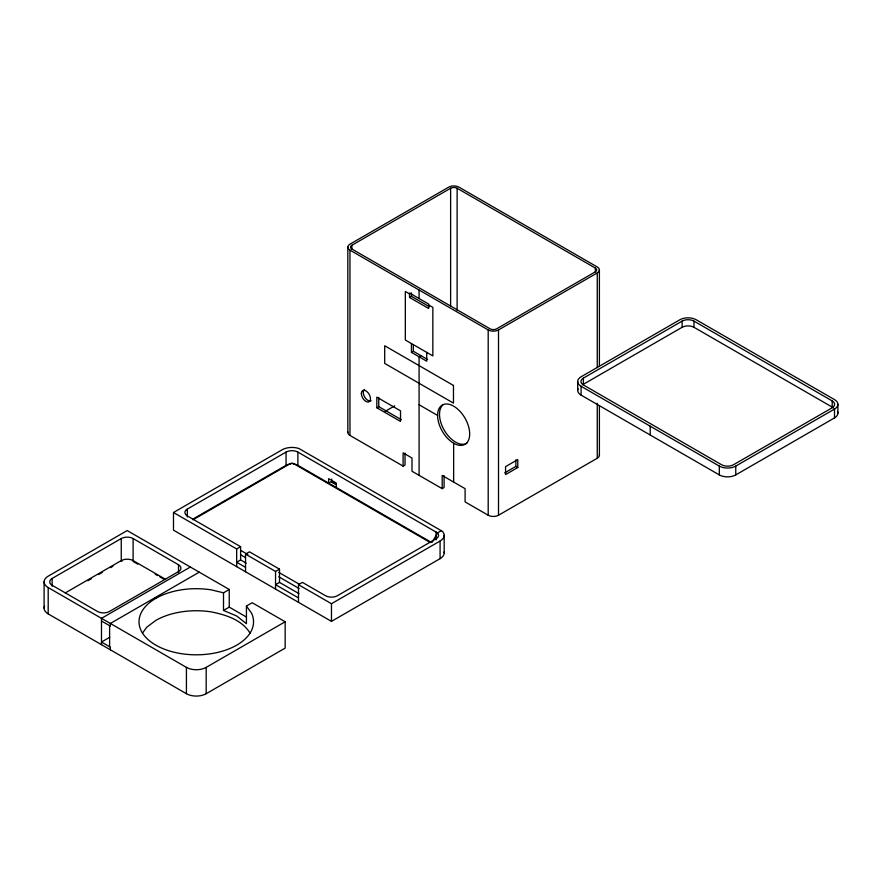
<?xml version="1.0" encoding="UTF-8"?>
<svg xmlns="http://www.w3.org/2000/svg" width="882" height="882" viewBox="0 0 882 882"><rect width="100%" height="100%" fill="white"/><g stroke="black" fill="none" stroke-linecap="round" stroke-linejoin="round"><path stroke-width="1.32" d="M432.246 542.243L437.461 532.893L441.287 530.688M142.443 633.188L146.699 627.256L155.794 620.421A57.253 33.053 0 0 1 211.096 611.865C225.66 614.743 241.933 619.792 250.113 633.188M351.874 249.397L351.874 245.273L450.614 188.263A4.597 2.657 0 0 1 457.119 188.263L595.35 268.073L595.35 272.196M409.535 297.443L428.641 308.48L428.641 304.058L409.535 293.033L409.535 297.443L411.442 296.341L429.424 306.727M411.442 343.55L411.442 352.381L413.349 351.279L427.55 359.47M420.99 355.689L419.082 356.791L419.082 475.343M52.137 586.232L52.137 578.449L121.253 538.538A8.379 4.84 0 0 1 133.105 538.538L178.506 564.756L178.506 572.539M173.489 512.508L282.097 449.798A13.969 8.059 0 0 1 298.954 448.519L442.301 531.284A13.969 8.059 0 0 1 440.085 541.019L440.085 558.659L331.467 621.369L173.489 530.159L173.489 512.508L236.663 548.979L240.61 546.697L240.61 559.938L246.166 563.146M187.315 517.028L187.315 509.09L286.055 452.08A8.379 4.84 0 0 1 297.895 452.08L437.461 532.893A8.379 4.84 0 0 1 436.138 538.737L337.398 595.736A8.379 4.84 0 0 1 325.546 595.736L302.427 582.396L298.48 584.678L298.48 602.318M349.967 250.124L488.198 329.934A7.299 4.212 0 0 0 498.517 329.934L597.257 272.935A7.299 4.212 0 0 0 597.257 266.97L459.026 187.16A7.299 4.212 0 0 0 448.706 187.16L349.967 244.171A7.299 4.212 0 0 0 349.967 250.124L349.967 435.432L403.107 466.115L405.025 465.012L405.025 453.105M376.823 407.749L400.516 421.431L400.516 410.836L376.823 397.165L376.823 407.749L378.742 406.646L401.244 419.645M193.257 518.892L286.055 465.321A8.379 4.84 0 0 1 290.884 463.943M65.246 592.936L121.253 560.599A8.379 4.84 0 0 1 133.105 560.599L165.695 579.419M192.993 519.818L290.542 463.502A2.018 1.169 0 0 1 293.408 463.502L430.449 542.628M87.891 580.72L91.463 578.658M98.619 574.524L102.191 572.462M110.537 567.644L112.918 566.266M385.191 411.354L394.706 405.852M331.698 479.091L331.698 482.178L332.591 481.671L335.866 483.557M190.358 567.027L101.485 618.337L101.485 644.676M199.244 572.164L110.371 623.464L110.371 626.121L101.485 620.983M245.549 571.757L245.549 554.117L249.496 551.834L279.506 569.155L279.506 582.396L298.987 593.641M240.61 559.938L236.663 562.22L245.549 567.346M109.765 637.245L101.485 642.019L110.371 647.156L110.371 649.802M583.377 378.124L682.117 321.114A8.379 4.84 0 0 1 693.969 321.114L832.2 400.924A8.379 4.84 0 0 1 832.2 407.76L733.46 464.77A8.379 4.84 0 0 1 721.619 464.77L583.377 384.96A8.379 4.84 0 0 1 583.377 378.124L583.377 384.298A8.379 4.84 0 0 0 582.66 384.773M583.377 384.298L682.117 327.288A8.379 4.84 0 0 1 693.969 327.288L832.2 407.098A8.379 4.84 0 0 1 833.534 408.101M44.574 606.11A13.969 8.059 0 0 0 48.19 613.905L186.422 693.715A13.969 8.059 0 0 0 206.179 693.715L285.162 648.105L285.162 621.766L252.175 602.726L246.431 606.033L251.579 613.199A57.253 33.053 0 0 1 201.272 654.687A57.253 33.053 0 0 1 139.246 618.877A57.253 33.053 0 0 1 211.096 589.826L223.51 592.803L229.243 589.485L229.243 607.136L246.442 617.058M245.549 554.117L275.548 571.437L279.506 569.155M223.51 592.803L223.51 610.443L229.243 607.136M279.506 582.396L275.548 584.678L298.48 597.908M403.107 466.115L403.107 452.885L411.993 458.012L411.993 471.253L442.18 488.672L444.087 487.57L444.087 475.663M504.747 472.84L515.871 466.424L517.778 467.526L517.778 459.588L505.551 466.644L505.551 474.593L517.778 467.526M229.243 589.485L127.184 530.556L48.19 576.167A13.969 8.059 0 0 0 48.19 587.566L186.422 667.376A13.969 8.059 0 0 0 206.179 667.376L285.162 621.766M298.48 584.678L331.467 603.718L440.085 541.019M442.18 488.672L442.18 475.442L465.101 488.672L465.101 501.913L488.198 515.242A7.299 4.212 0 0 0 498.517 515.242L597.257 458.243A7.299 4.212 0 0 0 599.341 454.715M581.084 386.283L719.326 466.093A11.62 6.714 0 0 0 735.753 466.093L834.493 409.083A11.62 6.714 0 0 0 834.493 399.601L696.262 319.791A11.62 6.714 0 0 0 679.824 319.791L581.084 376.79A11.62 6.714 0 0 0 581.084 386.283L581.084 395.103L719.326 474.913A11.62 6.714 0 0 0 735.753 474.913L834.493 417.914A11.62 6.714 0 0 0 837.503 411.431M223.51 610.443L236.762 616.033L246.431 623.684L246.431 606.033M409.535 293.915L405.323 291.49L405.323 340.022L432.842 355.909L432.842 307.377L428.641 304.952M411.442 352.381L426.723 361.201L426.723 352.381M419.082 404.75L437.593 415.433A22.7 13.109 60 0 0 461.672 445.377A22.7 13.109 60 0 0 461.672 413.283A22.7 13.109 60 0 0 437.593 415.433M336.064 483.821L331.698 481.296L328.633 483.071L328.633 478.65L336.274 483.071L336.274 487.481M331.698 482.178L334.973 484.075M293.067 463.943A8.379 4.84 0 0 1 297.895 465.321L431.375 542.386M240.61 546.697L187.315 515.926A8.379 4.84 0 0 1 187.315 509.09M240.665 550.368L247.82 554.491M278.8 572.385L299.053 584.082M240.665 554.778L245.428 557.534M278.8 576.795L299.053 588.492M137.757 564.138L133.105 561.448L133.105 538.538M155.221 574.226L157.547 575.571M159.885 576.916L163.368 578.923M154.802 597.82L155.794 598.382M837.9 404.342L837.9 413.162M834.493 409.083L834.493 417.914M832.2 400.924L832.2 407.098M735.753 466.093L735.753 474.913M719.326 466.093L719.326 474.913M693.969 321.114L693.969 327.288M682.117 321.114L682.117 327.288M650.199 426.193L650.199 435.013M599.396 269.947L599.396 366.041M599.396 405.841L599.396 455.255M597.257 272.935L597.257 367.64M597.257 403.328L597.257 458.243M577.688 381.542L577.688 390.362M515.871 459.809L515.871 466.424M498.517 329.934L498.517 515.242M488.198 329.934L488.198 515.242M457.119 188.263L457.119 310.431M453.646 443.227L453.646 482.057M450.614 188.263L450.614 306.319M444.175 535.319L444.175 552.959M436.138 531.89L436.138 539.839M419.082 290.035L419.082 298.546M413.349 344.972L413.349 351.279M411.442 292.813L411.442 296.341M378.742 397.385L378.742 406.646M347.828 247.147L347.828 432.456M331.467 603.718L331.467 621.369M297.895 452.08L297.895 465.321M286.055 452.08L286.055 465.321M275.548 571.437L275.548 589.088M236.663 548.979L236.663 566.63M206.179 667.376L206.179 693.715M186.422 667.376L186.422 693.715M121.253 538.538L121.253 561.448A8.379 4.84 0 0 1 122.08 561.04M109.611 625.68L109.611 646.715M48.19 587.566L48.19 613.905M44.1 581.866L44.1 608.194M178.506 564.756A8.379 4.84 0 0 1 178.506 571.591L109.39 611.502A8.379 4.84 0 0 1 97.538 611.502L52.137 585.284A8.379 4.84 0 0 1 52.137 578.449M349.967 435.432A7.299 4.212 0 0 1 347.894 431.904M351.874 245.273A4.597 2.657 0 0 0 351.874 249.022L490.116 328.832A4.597 2.657 0 0 0 496.61 328.832L595.35 271.832A4.597 2.657 0 0 0 595.35 268.073M466.898 443.249A22.7 13.109 60 0 1 444.715 431A22.7 13.109 60 0 1 443.26 404.584M371.09 400.682A6.483 3.748 60 0 1 364.597 396.933A6.483 3.748 60 0 1 364.597 389.447M581.084 395.103A11.62 6.714 0 0 1 578.074 388.631M444.054 551.912A13.969 8.059 0 0 1 440.085 558.659M453.469 385.467L384.695 345.755L384.695 363.406L453.469 403.118L453.469 385.467M361.344 393.515A6.483 3.748 60 0 0 368.224 402.071A6.483 3.748 60 0 0 368.224 392.898A6.483 3.748 60 0 0 361.344 393.515"/></g></svg>
